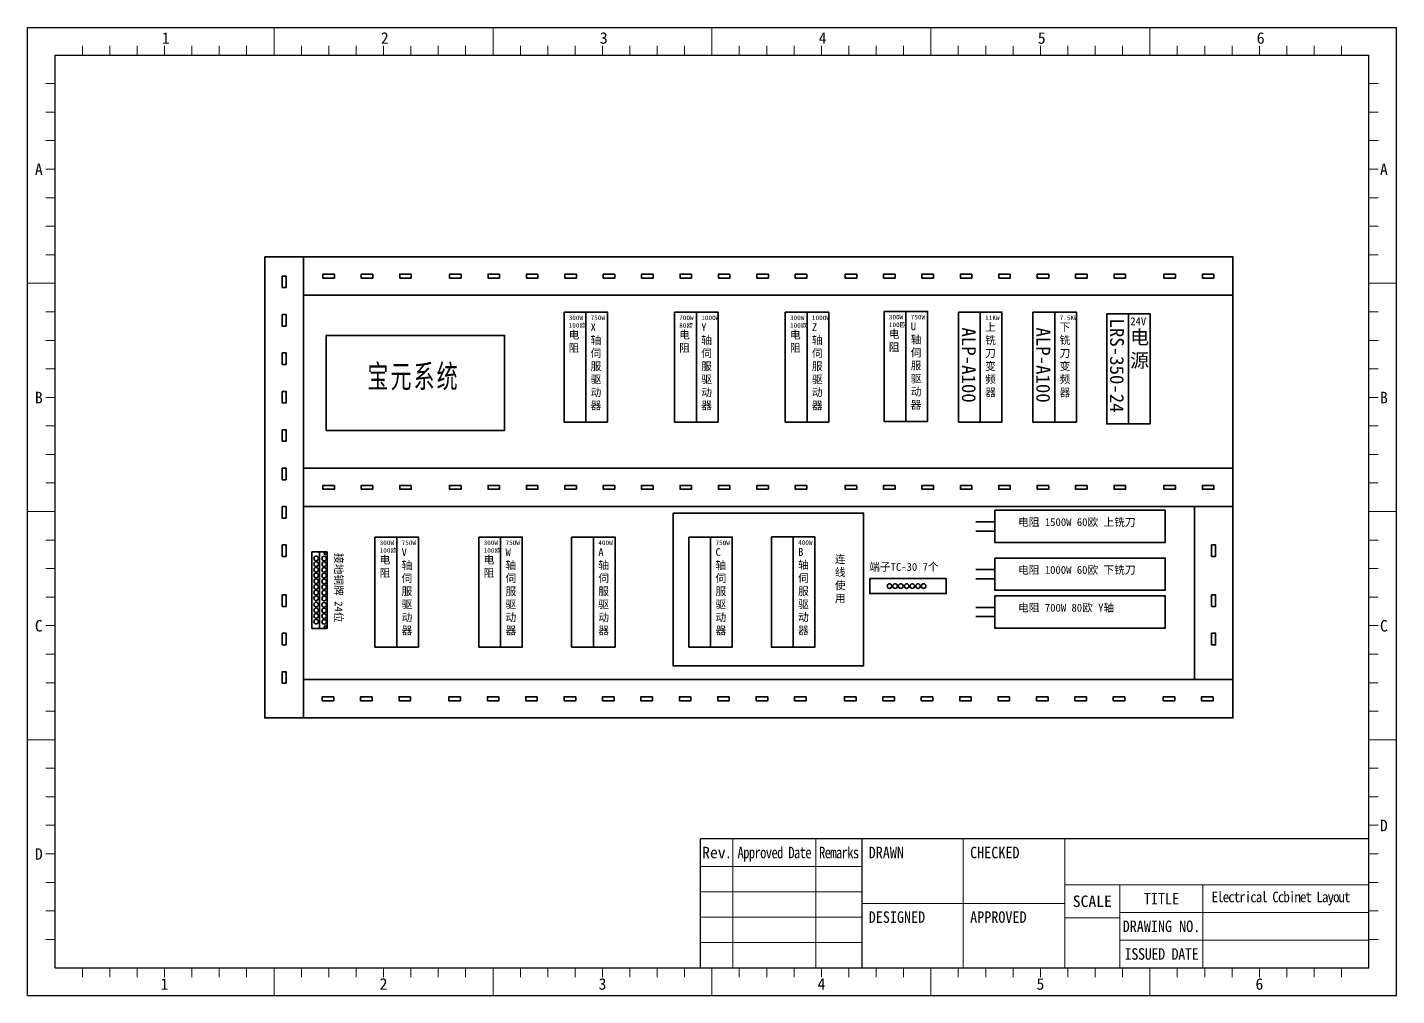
# Model space of a CAD drawing. Header units: millimetres. Extents: x 26 to 3546, y -73 to 3113.
# Drawn here: x 28.5 to 325.5, y -73.3 to 136.7 of the extents above; entities that cross this region are included whole.
import ezdxf

# ---------------------------------------------------------------- set-up
doc = ezdxf.new("R2010")
doc.units = ezdxf.units.MM
doc.header["$PDSIZE"] = -5
doc.layers.get('0').update_dxf_attribs({"lineweight": 35})
for name, color, linetype, lineweight in [('图框', 7, 'Continuous', 30), ('尺寸线层', 3, 'Continuous', 18), ('粗实线层', 7, 'Continuous', 35), ('细实线层', 7, 'Continuous', 18)]:
    doc.layers.add(name, color=color, linetype=linetype, lineweight=lineweight)
doc.styles.add('GG', font='')
doc.styles.add('SLDTEXTSTYLE0', font='', dxfattribs={"width": 0.7})
doc.styles.add('标准', font='', dxfattribs={"width": 0.667})
doc.styles.add('样式 1', font='')
doc.styles.get('GG').set_extended_font_data('宋体')
doc.styles.get('SLDTEXTSTYLE0').set_extended_font_data('宋体')
doc.styles.get('标准').set_extended_font_data('宋体')
doc.styles.get('样式 1').set_extended_font_data('宋体')

msp = doc.modelspace()

# ---------------------------------------------------------------- linework, layer by layer
for p, q in [((88.38, 86.94), (88.38, -13.06)), ((88.38, 86.94), (88.38, 78.61)), ((88.38, 78.61), (289.98, 78.61)), ((149.59, 74.96), (149.59, 51.1)), ((173.59, 74.96), (173.59, 51.1)), ((197.59, 74.96), (197.59, 51.1)), ((219.03, 75.11), (219.03, 51.25)), ((235.17, 74.96), (235.17, 51.1)), ((251.32, 74.96), (251.32, 51.1)), ((267.3, 74.56), (267.3, 50.7)), ((88.38, 41.11), (289.98, 41.11)), ((88.38, 32.78), (289.98, 32.78)), ((281.65, 32.78), (281.65, -4.73)), ((238.3, 29.49), (234.18, 29.49)), ((238.3, 27.49), (234.18, 27.49)), ((108.59, 26.16), (108.59, 2.3)), ((131.13, 26.16), (131.13, 2.3)), ((151.26, 26.16), (151.26, 2.3)), ((238.3, 19.14), (234.18, 19.14)), ((238.3, 17.14), (234.18, 17.14)), ((238.3, 10.93), (234.18, 10.93)), ((238.3, 8.93), (234.18, 8.93)), ((88.38, -4.73), (289.98, -4.73))]:
    msp.add_line(p, q)
at = {"color": 3}
for p, q in [((176.67, 26.16), (176.67, 2.3)), ((194.6, 26.2), (194.6, 2.33))]:
    msp.add_line(p, q, dxfattribs=at)
for points in [[(79.98, 86.94), (289.98, 86.94), (289.98, -13.06), (79.98, -13.06)], [(95.08, 83.2), (95.08, 82.36), (92.58, 82.36), (92.58, 83.2)], [(103.41, 83.2), (103.41, 82.36), (100.91, 82.36), (100.91, 83.2)], [(111.74, 83.2), (111.74, 82.36), (109.24, 82.36), (109.24, 83.2)], [(111.74, 83.2), (111.74, 82.36), (109.24, 82.36), (109.24, 83.2)], [(122.57, 83.2), (122.57, 82.36), (120.07, 82.36), (120.07, 83.2)], [(130.9, 83.2), (130.9, 82.36), (128.4, 82.36), (128.4, 83.2)], [(139.23, 83.2), (139.23, 82.36), (136.73, 82.36), (136.73, 83.2)], [(147.56, 83.2), (147.56, 82.36), (145.06, 82.36), (145.06, 83.2)], [(155.89, 83.2), (155.89, 82.36), (153.39, 82.36), (153.39, 83.2)], [(164.22, 83.2), (164.22, 82.36), (161.72, 82.36), (161.72, 83.2)], [(172.55, 83.2), (172.55, 82.36), (170.05, 82.36), (170.05, 83.2)], [(180.88, 83.2), (180.88, 82.36), (178.38, 82.36), (178.38, 83.2)], [(189.21, 83.2), (189.21, 82.36), (186.71, 82.36), (186.71, 83.2)], [(197.54, 83.2), (197.54, 82.36), (195.04, 82.36), (195.04, 83.2)], [(197.54, 83.2), (197.54, 82.36), (195.04, 82.36), (195.04, 83.2)], [(208.37, 83.2), (208.37, 82.36), (205.87, 82.36), (205.87, 83.2)], [(216.7, 83.2), (216.7, 82.36), (214.2, 82.36), (214.2, 83.2)], [(225.03, 83.2), (225.03, 82.36), (222.53, 82.36), (222.53, 83.2)], [(233.36, 83.2), (233.36, 82.36), (230.86, 82.36), (230.86, 83.2)], [(241.69, 83.2), (241.69, 82.36), (239.19, 82.36), (239.19, 83.2)], [(250.02, 83.2), (250.02, 82.36), (247.52, 82.36), (247.52, 83.2)], [(258.35, 83.2), (258.35, 82.36), (255.85, 82.36), (255.85, 83.2)], [(266.68, 83.2), (266.68, 82.36), (264.18, 82.36), (264.18, 83.2)], [(277.51, 83.2), (277.51, 82.36), (275.01, 82.36), (275.01, 83.2)], [(285.84, 83.2), (285.84, 82.36), (283.34, 82.36), (283.34, 83.2)], [(83.76, 82.77), (84.6, 82.77), (84.6, 80.27), (83.76, 80.27)], [(83.76, 74.44), (84.6, 74.44), (84.6, 71.94), (83.76, 71.94)], [(144.88, 74.96), (154.3, 74.96), (154.3, 51.1), (144.88, 51.1)], [(168.88, 74.96), (178.3, 74.96), (178.3, 51.1), (168.88, 51.1)], [(192.88, 74.96), (202.3, 74.96), (202.3, 51.1), (192.88, 51.1)], [(214.32, 75.11), (223.74, 75.11), (223.74, 51.25), (214.32, 51.25)], [(230.46, 74.96), (239.88, 74.96), (239.88, 51.1), (230.46, 51.1)], [(246.6, 74.96), (256.03, 74.96), (256.03, 51.1), (246.6, 51.1)], [(262.59, 74.56), (272.01, 74.56), (272.01, 50.7), (262.59, 50.7)], [(83.76, 66.11), (84.6, 66.11), (84.6, 63.61), (83.76, 63.61)], [(83.76, 57.78), (84.6, 57.78), (84.6, 55.28), (83.76, 55.28)], [(83.76, 49.45), (84.6, 49.45), (84.6, 46.95), (83.76, 46.95)], [(83.76, 41.12), (84.6, 41.12), (84.6, 38.62), (83.76, 38.62)], [(95.08, 37.37), (95.08, 36.53), (92.58, 36.53), (92.58, 37.37)], [(103.41, 37.37), (103.41, 36.53), (100.91, 36.53), (100.91, 37.37)], [(111.74, 37.37), (111.74, 36.53), (109.24, 36.53), (109.24, 37.37)], [(111.74, 37.37), (111.74, 36.53), (109.24, 36.53), (109.24, 37.37)], [(122.57, 37.37), (122.57, 36.53), (120.07, 36.53), (120.07, 37.37)], [(130.9, 37.37), (130.9, 36.53), (128.4, 36.53), (128.4, 37.37)], [(139.23, 37.37), (139.23, 36.53), (136.73, 36.53), (136.73, 37.37)], [(147.56, 37.37), (147.56, 36.53), (145.06, 36.53), (145.06, 37.37)], [(155.89, 37.37), (155.89, 36.53), (153.39, 36.53), (153.39, 37.37)], [(164.22, 37.37), (164.22, 36.53), (161.72, 36.53), (161.72, 37.37)], [(172.55, 37.37), (172.55, 36.53), (170.05, 36.53), (170.05, 37.37)], [(180.88, 37.37), (180.88, 36.53), (178.38, 36.53), (178.38, 37.37)], [(189.21, 37.37), (189.21, 36.53), (186.71, 36.53), (186.71, 37.37)], [(197.54, 37.37), (197.54, 36.53), (195.04, 36.53), (195.04, 37.37)], [(197.54, 37.37), (197.54, 36.53), (195.04, 36.53), (195.04, 37.37)], [(208.37, 37.37), (208.37, 36.53), (205.87, 36.53), (205.87, 37.37)], [(216.7, 37.37), (216.7, 36.53), (214.2, 36.53), (214.2, 37.37)], [(225.03, 37.37), (225.03, 36.53), (222.53, 36.53), (222.53, 37.37)], [(233.36, 37.37), (233.36, 36.53), (230.86, 36.53), (230.86, 37.37)], [(241.69, 37.37), (241.69, 36.53), (239.19, 36.53), (239.19, 37.37)], [(250.02, 37.37), (250.02, 36.53), (247.52, 36.53), (247.52, 37.37)], [(258.35, 37.37), (258.35, 36.53), (255.85, 36.53), (255.85, 37.37)], [(266.68, 37.37), (266.68, 36.53), (264.18, 36.53), (264.18, 37.37)], [(277.51, 37.37), (277.51, 36.53), (275.01, 36.53), (275.01, 37.37)], [(285.84, 37.37), (285.84, 36.53), (283.34, 36.53), (283.34, 37.37)], [(83.76, 32.79), (84.6, 32.79), (84.6, 30.29), (83.76, 30.29)], [(238.3, 31.98), (275.3, 31.98), (275.3, 25.01), (238.3, 25.01)], [(83.76, 24.46), (84.6, 24.46), (84.6, 21.96), (83.76, 21.96)], [(103.88, 26.16), (113.3, 26.16), (113.3, 2.3), (103.88, 2.3)], [(126.42, 26.16), (135.84, 26.16), (135.84, 2.3), (126.42, 2.3)], [(146.54, 26.16), (155.97, 26.16), (155.97, 2.3), (146.54, 2.3)], [(285.36, 24.46), (286.2, 24.46), (286.2, 21.96), (285.36, 21.96)], [(93.48, 22.96), (93.48, 6.37), (90.21, 6.37), (90.21, 22.96)], [(238.3, 21.62), (275.3, 21.62), (275.3, 14.65), (238.3, 14.65)], [(211.19, 17.18), (227.78, 17.18), (227.78, 13.91), (211.19, 13.91)], [(83.76, 13.63), (84.6, 13.63), (84.6, 11.13), (83.76, 11.13)], [(83.76, 13.63), (84.6, 13.63), (84.6, 11.13), (83.76, 11.13)], [(238.3, 13.42), (275.3, 13.42), (275.3, 6.45), (238.3, 6.45)], [(285.36, 13.63), (286.2, 13.63), (286.2, 11.13), (285.36, 11.13)], [(285.36, 13.63), (286.2, 13.63), (286.2, 11.13), (285.36, 11.13)], [(83.76, 5.3), (84.6, 5.3), (84.6, 2.8), (83.76, 2.8)], [(285.36, 5.3), (286.2, 5.3), (286.2, 2.8), (285.36, 2.8)], [(83.76, -3.03), (84.6, -3.03), (84.6, -5.53), (83.76, -5.53)], [(94.93, -8.47), (94.93, -9.31), (92.43, -9.31), (92.43, -8.47)], [(103.26, -8.47), (103.26, -9.31), (100.76, -9.31), (100.76, -8.47)], [(111.59, -8.47), (111.59, -9.31), (109.09, -9.31), (109.09, -8.47)], [(111.59, -8.47), (111.59, -9.31), (109.09, -9.31), (109.09, -8.47)], [(122.42, -8.47), (122.42, -9.31), (119.92, -9.31), (119.92, -8.47)], [(130.75, -8.47), (130.75, -9.31), (128.25, -9.31), (128.25, -8.47)], [(139.08, -8.47), (139.08, -9.31), (136.58, -9.31), (136.58, -8.47)], [(147.41, -8.47), (147.41, -9.31), (144.91, -9.31), (144.91, -8.47)], [(155.74, -8.47), (155.74, -9.31), (153.24, -9.31), (153.24, -8.47)], [(164.07, -8.47), (164.07, -9.31), (161.57, -9.31), (161.57, -8.47)], [(172.4, -8.47), (172.4, -9.31), (169.9, -9.31), (169.9, -8.47)], [(180.73, -8.47), (180.73, -9.31), (178.23, -9.31), (178.23, -8.47)], [(189.06, -8.47), (189.06, -9.31), (186.56, -9.31), (186.56, -8.47)], [(197.39, -8.47), (197.39, -9.31), (194.89, -9.31), (194.89, -8.47)], [(197.39, -8.47), (197.39, -9.31), (194.89, -9.31), (194.89, -8.47)], [(208.22, -8.47), (208.22, -9.31), (205.72, -9.31), (205.72, -8.47)], [(216.55, -8.47), (216.55, -9.31), (214.05, -9.31), (214.05, -8.47)], [(224.88, -8.47), (224.88, -9.31), (222.38, -9.31), (222.38, -8.47)], [(233.21, -8.47), (233.21, -9.31), (230.71, -9.31), (230.71, -8.47)], [(241.54, -8.47), (241.54, -9.31), (239.04, -9.31), (239.04, -8.47)], [(249.87, -8.47), (249.87, -9.31), (247.37, -9.31), (247.37, -8.47)], [(258.2, -8.47), (258.2, -9.31), (255.7, -9.31), (255.7, -8.47)], [(266.53, -8.47), (266.53, -9.31), (264.03, -9.31), (264.03, -8.47)], [(277.36, -8.47), (277.36, -9.31), (274.86, -9.31), (274.86, -8.47)], [(285.69, -8.47), (285.69, -9.31), (283.19, -9.31), (283.19, -8.47)]]:
    msp.add_lwpolyline(points, close=True)
for points in [[(171.96, 26.16), (181.39, 26.16), (181.39, 2.3), (171.96, 2.3)], [(189.88, 26.2), (199.31, 26.2), (199.31, 2.33), (189.88, 2.33)]]:
    msp.add_lwpolyline(points, close=True, dxfattribs=at)
at = {"layer": '图框'}
for p, q in [((28.48, -73.28), (28.48, 136.72)), ((28.48, 136.72), (325.48, 136.72)), ((325.47, -73.28), (325.47, 136.72)), ((325.48, -73.28), (325.48, 136.72)), ((34.48, -67.28), (34.48, 130.72)), ((34.48, 130.72), (319.47, 130.72)), ((319.48, -67.28), (319.47, 130.72)), ((319.47, -67.28), (319.47, 130.72)), ((319.48, -39.28), (174.48, -39.28)), ((174.48, -67.28), (174.48, -39.28)), ((209.48, -39.28), (209.48, -67.28)), ((34.48, -67.28), (319.48, -67.28)), ((28.48, -73.28), (325.48, -73.28))]:
    msp.add_line(p, q, dxfattribs=at)
at = {"layer": '图框', "lineweight": 15}
for p, q in [((181.48, -39.28), (181.48, -67.28)), ((199.48, -39.28), (199.48, -67.28)), ((231.48, -39.28), (231.48, -67.28)), ((253.48, -39.28), (253.48, -67.28)), ((174.48, -45.28), (209.48, -45.28)), ((253.48, -49.28), (319.48, -49.28)), ((265.48, -49.28), (265.48, -67.28)), ((283.48, -49.28), (283.48, -67.28)), ((174.48, -50.78), (209.48, -50.78)), ((209.48, -53.28), (253.48, -53.28)), ((174.48, -56.28), (209.48, -56.28)), ((253.48, -56.43), (265.48, -56.43)), ((265.48, -55.28), (319.48, -55.28)), ((174.48, -61.78), (209.48, -61.78)), ((265.48, -61.28), (319.48, -61.28)), ((319.48, -67.28), (174.48, -67.28))]:
    msp.add_line(p, q, dxfattribs=at)
at = {"layer": '粗实线层'}
msp.add_line((91.84, 22.96), (91.84, 6.38), dxfattribs=at)
for points in [[(93.32, 69.9), (93.32, 49.32), (131.98, 49.32), (131.98, 69.9)], [(168.54, 31.39), (168.54, -1.77), (209.87, -1.77), (209.87, 31.39)]]:
    msp.add_lwpolyline(points, close=True, dxfattribs=at)
for centre, radius in [((91.12, 21.54), 0.5), ((91.12, 20.32), 0.5), ((92.86, 21.5), 0.5), ((93.11, 22.62), 0.25), ((91.12, 19.09), 0.5), ((91.12, 17.86), 0.5), ((92.86, 20.27), 0.5), ((92.86, 19.05), 0.5), ((92.86, 17.82), 0.5), ((91.12, 16.59), 0.5), ((91.12, 15.36), 0.5), ((92.86, 16.55), 0.5), ((92.86, 15.32), 0.5), ((215.48, 15.54), 0.5), ((216.7, 15.54), 0.5), ((217.93, 15.54), 0.5), ((219.2, 15.54), 0.5), ((220.43, 15.54), 0.5), ((221.66, 15.54), 0.5), ((222.88, 15.54), 0.5), ((91.12, 14.14), 0.5), ((91.12, 12.91), 0.5), ((91.12, 11.52), 0.5), ((92.86, 14.1), 0.5), ((92.86, 12.86), 0.5), ((92.86, 11.47), 0.5), ((91.12, 10.29), 0.5), ((91.12, 9.07), 0.5), ((92.86, 10.25), 0.5), ((92.86, 9.03), 0.5), ((91.12, 7.83), 0.5), ((92.86, 7.79), 0.5), ((93.11, 6.67), 0.25)]:
    msp.add_circle(centre, radius, dxfattribs=at)
at = {"layer": '细实线层'}
for p, q in [((81.98, 130.72), (81.98, 136.72)), ((129.48, 130.72), (129.48, 136.72)), ((176.98, 130.72), (176.98, 136.72)), ((224.47, 130.72), (224.47, 136.72)), ((271.97, 130.72), (271.97, 136.72)), ((40.42, 130.72), (40.42, 132.72)), ((46.36, 130.72), (46.36, 132.72)), ((52.29, 130.72), (52.29, 132.72)), ((58.23, 130.72), (58.23, 132.72)), ((64.17, 130.72), (64.17, 132.72)), ((70.1, 130.72), (70.1, 132.72)), ((76.04, 130.72), (76.04, 132.72)), ((87.92, 130.72), (87.92, 132.72)), ((93.85, 130.72), (93.85, 132.72)), ((99.79, 130.72), (99.79, 132.72)), ((105.73, 130.72), (105.73, 132.72)), ((105.73, 130.72), (105.73, 132.72)), ((111.67, 130.72), (111.67, 132.72)), ((117.6, 130.72), (117.6, 132.72)), ((123.54, 130.72), (123.54, 132.72)), ((135.41, 130.72), (135.41, 132.72)), ((141.35, 130.72), (141.35, 132.72)), ((147.29, 130.72), (147.29, 132.72)), ((153.23, 130.72), (153.23, 132.72)), ((159.16, 130.72), (159.16, 132.72)), ((165.1, 130.72), (165.1, 132.72)), ((171.04, 130.72), (171.04, 132.72)), ((171.04, 130.72), (171.04, 132.72)), ((182.91, 130.72), (182.91, 132.72)), ((188.85, 130.72), (188.85, 132.72)), ((194.79, 130.72), (194.79, 132.72)), ((200.72, 130.72), (200.72, 132.72)), ((206.66, 130.72), (206.66, 132.72)), ((212.6, 130.72), (212.6, 132.72)), ((218.54, 130.72), (218.54, 132.72)), ((230.41, 130.72), (230.41, 132.72)), ((236.35, 130.72), (236.35, 132.72)), ((236.35, 130.72), (236.35, 132.72)), ((242.29, 130.72), (242.29, 132.72)), ((248.22, 130.72), (248.22, 132.72)), ((254.16, 130.72), (254.16, 132.72)), ((260.1, 130.72), (260.1, 132.72)), ((266.03, 130.72), (266.03, 132.72)), ((277.91, 130.72), (277.91, 132.72)), ((283.85, 130.72), (283.85, 132.72)), ((289.78, 130.72), (289.78, 132.72)), ((295.72, 130.72), (295.72, 132.72)), ((301.66, 130.72), (301.66, 132.72)), ((301.66, 130.72), (301.66, 132.72)), ((307.6, 130.72), (307.6, 132.72)), ((313.53, 130.72), (313.53, 132.72)), ((34.48, 124.53), (32.48, 124.53)), ((319.47, 124.53), (321.47, 124.53)), ((34.48, 118.34), (32.48, 118.34)), ((319.47, 118.34), (321.47, 118.34)), ((34.48, 112.16), (32.48, 112.16)), ((319.47, 112.16), (321.47, 112.16)), ((34.48, 105.97), (32.48, 105.97)), ((34.48, 105.97), (32.48, 105.97)), ((319.47, 105.97), (321.47, 105.97)), ((319.47, 105.97), (321.47, 105.97)), ((34.48, 99.78), (32.48, 99.78)), ((319.47, 99.78), (321.47, 99.78)), ((34.48, 93.59), (32.48, 93.59)), ((319.47, 93.59), (321.47, 93.59)), ((34.48, 87.41), (32.48, 87.41)), ((319.47, 87.41), (321.47, 87.41)), ((34.48, 81.22), (28.48, 81.22)), ((319.47, 81.22), (325.47, 81.22)), ((34.48, 75.03), (32.48, 75.03)), ((319.47, 75.03), (321.47, 75.03)), ((34.48, 68.84), (32.48, 68.84)), ((319.47, 68.84), (321.47, 68.84)), ((34.48, 62.66), (32.48, 62.66)), ((319.47, 62.66), (321.47, 62.66)), ((34.48, 56.47), (32.48, 56.47)), ((319.47, 56.47), (321.47, 56.47)), ((34.48, 50.28), (32.48, 50.28)), ((34.48, 50.28), (32.48, 50.28)), ((319.47, 50.28), (321.47, 50.28)), ((319.47, 50.28), (321.47, 50.28)), ((34.48, 44.09), (32.48, 44.09)), ((319.47, 44.09), (321.47, 44.09)), ((34.48, 37.91), (32.48, 37.91)), ((319.47, 37.91), (321.47, 37.91)), ((34.48, 31.72), (28.48, 31.72)), ((319.47, 31.72), (325.47, 31.72)), ((34.48, 25.53), (32.48, 25.53)), ((319.47, 25.53), (321.47, 25.53)), ((34.48, 19.34), (32.48, 19.34)), ((319.47, 19.34), (321.47, 19.34)), ((34.48, 13.16), (32.48, 13.16)), ((319.47, 13.16), (321.47, 13.16)), ((34.48, 6.97), (32.48, 6.97)), ((319.47, 6.97), (321.47, 6.97)), ((34.48, 0.78), (32.48, 0.78)), ((319.47, 0.78), (321.47, 0.78)), ((34.48, -5.41), (32.48, -5.41)), ((34.48, -5.41), (32.48, -5.41)), ((319.47, -5.41), (321.47, -5.41)), ((319.47, -5.41), (321.47, -5.41)), ((34.48, -11.59), (32.48, -11.59)), ((319.47, -11.59), (321.47, -11.59)), ((34.48, -17.78), (28.48, -17.78)), ((319.47, -17.78), (325.47, -17.78)), ((34.48, -23.97), (32.48, -23.97)), ((319.47, -23.97), (321.47, -23.97)), ((34.48, -30.16), (32.48, -30.16)), ((319.47, -30.16), (321.47, -30.16)), ((34.48, -36.34), (32.48, -36.34)), ((319.47, -36.34), (321.47, -36.34)), ((34.48, -42.53), (32.48, -42.53)), ((319.47, -42.53), (321.47, -42.53)), ((34.48, -48.72), (32.48, -48.72)), ((319.47, -48.72), (321.47, -48.72)), ((34.48, -54.91), (32.48, -54.91)), ((319.47, -54.91), (321.47, -54.91)), ((34.48, -61.09), (32.48, -61.09)), ((319.47, -61.09), (321.47, -61.09)), ((40.42, -67.28), (40.42, -69.28)), ((46.36, -67.28), (46.36, -69.28)), ((52.29, -67.28), (52.29, -69.28)), ((58.23, -67.28), (58.23, -69.28)), ((64.17, -67.28), (64.17, -69.28)), ((70.1, -67.28), (70.1, -69.28)), ((76.04, -67.28), (76.04, -69.28)), ((81.98, -67.28), (81.98, -73.28)), ((87.92, -67.28), (87.92, -69.28)), ((93.85, -67.28), (93.85, -69.28)), ((99.79, -67.28), (99.79, -69.28)), ((105.73, -67.28), (105.73, -69.28)), ((105.73, -67.28), (105.73, -69.28)), ((111.67, -67.28), (111.67, -69.28)), ((117.6, -67.28), (117.6, -69.28)), ((123.54, -67.28), (123.54, -69.28)), ((129.48, -67.28), (129.48, -73.28)), ((135.41, -67.28), (135.41, -69.28)), ((141.35, -67.28), (141.35, -69.28)), ((147.29, -67.28), (147.29, -69.28)), ((153.23, -67.28), (153.23, -69.28)), ((159.16, -67.28), (159.16, -69.28)), ((165.1, -67.28), (165.1, -69.28)), ((171.04, -67.28), (171.04, -69.28)), ((171.04, -67.28), (171.04, -69.28)), ((176.98, -67.28), (176.98, -73.28)), ((182.91, -67.28), (182.91, -69.28)), ((188.85, -67.28), (188.85, -69.28)), ((194.79, -67.28), (194.79, -69.28)), ((200.72, -67.28), (200.72, -69.28)), ((206.66, -67.28), (206.66, -69.28)), ((212.6, -67.28), (212.6, -69.28)), ((218.54, -67.28), (218.54, -69.28)), ((224.47, -67.28), (224.47, -73.28)), ((230.41, -67.28), (230.41, -69.28)), ((236.35, -67.28), (236.35, -69.28)), ((236.35, -67.28), (236.35, -69.28)), ((242.29, -67.28), (242.29, -69.28)), ((248.22, -67.28), (248.22, -69.28)), ((254.16, -67.28), (254.16, -69.28)), ((260.1, -67.28), (260.1, -69.28)), ((266.03, -67.28), (266.03, -69.28)), ((271.97, -67.28), (271.97, -73.28)), ((277.91, -67.28), (277.91, -69.28)), ((283.85, -67.28), (283.85, -69.28)), ((289.78, -67.28), (289.78, -69.28)), ((295.72, -67.28), (295.72, -69.28)), ((301.66, -67.28), (301.66, -69.28)), ((301.66, -67.28), (301.66, -69.28)), ((307.6, -67.28), (307.6, -69.28)), ((313.53, -67.28), (313.53, -69.28))]:
    msp.add_line(p, q, dxfattribs=at)
for p in [(34.48, 124.53), (319.47, 124.53), (34.48, 118.34), (319.47, 118.34), (34.48, 112.16), (319.47, 112.16), (34.48, 105.97), (319.47, 105.97), (34.48, 99.78), (319.47, 99.78), (34.48, 93.59), (319.47, 93.59), (34.48, 87.41), (319.47, 87.41), (34.48, 81.22), (319.47, 81.22), (34.48, 75.03), (319.47, 75.03), (34.48, 68.84), (319.47, 68.84), (34.48, 62.66), (319.47, 62.66), (34.48, 56.47), (319.47, 56.47), (34.48, 50.28), (319.47, 50.28), (34.48, 44.09), (319.47, 44.09), (34.48, 37.91), (319.47, 37.91), (34.48, 31.72), (319.47, 31.72), (34.48, 25.53), (319.47, 25.53), (34.48, 19.34), (319.47, 19.34), (34.48, 13.16), (319.47, 13.16), (34.48, 6.97), (319.47, 6.97), (34.48, 0.78), (319.47, 0.78), (34.48, -5.41), (319.47, -5.41), (34.48, -11.59), (319.47, -11.59), (34.48, -17.78), (319.47, -17.78), (34.48, -23.97), (319.47, -23.97), (34.48, -30.16), (319.47, -30.16), (34.48, -36.34), (319.47, -36.34), (34.48, -42.53), (319.47, -42.53), (34.48, -48.72), (319.47, -48.72), (34.48, -54.91), (319.47, -54.91), (34.48, -61.09), (319.47, -61.09)]:
    msp.add_point(p, dxfattribs=at)

# ---------------------------------------------------------------- texts
at = {"attachment_point": 1}
for s, insert, char_height, width, style in [('{\\H0.5882x;300W\\P100欧}电阻', (215.34, 74.38), 1.7, 3.6758, '样式 1'), ('{\\H0.5882x;750W\\P}U\\P轴伺服驱动器', (220.09, 74.38), 1.7, 3.6758, '样式 1'), ('{\\H0.5882x;300W\\P100欧}电阻', (145.89, 74.23), 1.7, 3.6758, '样式 1'), ('{\\H0.5882x;750W\\P}X\\P轴伺服驱动器', (150.65, 74.23), 1.7, 3.6758, '样式 1'), ('{\\H0.5882x;700W\\P80欧}电阻', (169.86, 74.23), 1.7, 3.6758, '样式 1'), ('{\\H0.5882x;1000W\\P}Y\\P轴伺服驱动器', (174.65, 74.23), 1.7, 3.6758, '样式 1'), ('{\\H0.5882x;300W\\P100欧}电阻', (193.89, 74.23), 1.7, 3.6758, '样式 1'), ('{\\H0.5882x;1000W\\P}Z\\P轴伺服驱动器', (198.65, 74.23), 1.7, 3.6758, '样式 1'), ('{\\H0.5882x;11KW\\P}上铣刀变频器', (236.23, 74.23), 1.7, 3.6758, '样式 1'), ('{\\H0.5882x;7.5KW\\P}下铣刀变频器', (252.38, 74.23), 1.7, 3.6758, '样式 1'), ('24V{\\H1.765x;电源}', (267.69, 73.83), 1.7, 3.6758, '样式 1'), ('电阻 1500W 60欧 上铣刀', (243.38, 30.26), 1.7, 35.7881, '样式 1'), ('{\\H0.5882x;300W\\P100欧}电阻', (104.89, 25.43), 1.7, 3.6758, '样式 1'), ('{\\H0.5882x;750W\\P}V\\P轴伺服驱动器', (109.65, 25.43), 1.7, 3.6758, '样式 1'), ('{\\H0.5882x;300W\\P100欧}电阻', (127.44, 25.43), 1.7, 3.6758, '样式 1'), ('{\\H0.5882x;750W\\P}W\\P轴伺服驱动器', (132.19, 25.43), 1.7, 3.6758, '样式 1'), ('{\\H0.5882x;400W\\P}A\\P轴伺服驱动器', (152.32, 25.43), 1.7, 3.6758, '样式 1'), ('{\\C3;连线使用}', (203.64, 22.22), 1.7, 2.93, '样式 1'), ('端子TC-30 7个', (211.08, 20.56), 1.7, 16.0695, '样式 1'), ('电阻 1000W 60欧 下铣刀', (243.38, 19.9), 1.7, 35.7881, '样式 1'), ('电阻 700W 80欧 Y轴', (243.38, 11.7), 1.7, 35.7881, '样式 1'), ('{\\W0.9;\\T0.85;Electrical Ccbinet Layout}', (285.36, -50.73), 2.3, 61.5875, 'GG')]:
    msp.add_mtext(s, dxfattribs=dict(at, insert=insert, char_height=char_height, width=width, style=style))
at = {"attachment_point": 1, "rotation": 270, "style": '样式 1'}
for s, insert, char_height, width in [('ALP-A100', (234.2, 71.64), 3, 18.1248), ('ALP-A100', (250.34, 71.64), 3, 18.1248), ('LRS-350-24', (266.32, 73.58), 3, 18.1248), ('接地铜牌 24位', (96.86, 22.7), 1.7, 15.8527)]:
    msp.add_mtext(s, dxfattribs=dict(at, insert=insert, char_height=char_height, width=width))
at = {"color": 3, "char_height": 1.7, "width": 3.6758, "attachment_point": 1, "style": '样式 1'}
for s, insert in [('{\\H0.5882x;750W\\P}C\\P轴伺服驱动器', (177.74, 25.43)), ('{\\H0.5882x;400W\\P}B\\P轴伺服驱动器', (195.66, 25.47))]:
    msp.add_mtext(s, dxfattribs=dict(at, insert=insert))
at = {"layer": '图框', "lineweight": 15, "char_height": 2.5, "style": 'SLDTEXTSTYLE0'}
for s, insert, width, attachment_point in [('{\\W1;1}', (58.5, 135.67), 2.0278, 2), ('{\\W1;2}', (106, 135.67), 2.75, 2), ('{\\W1;3}', (153.5, 135.67), 2.6944, 2), ('{\\W1;4}', (201, 135.67), 3.0556, 2), ('{\\W1;5}', (248.5, 135.67), 2.6944, 2), ('{\\W1;6}', (295.99, 135.67), 2.8333, 2), ('{\\W1;A}', (30.96, 107.18), 3.3611, 2), ('{\\W1;A}', (322.72, 107.18), 3.3611, 2), ('{\\W1;B}', (30.96, 57.68), 3.1944, 2), ('{\\W1;B}', (322.72, 57.68), 3.1944, 2), ('{\\W1;C}', (30.96, 8.18), 3.0833, 2), ('{\\W1;C}', (322.72, 8.18), 3.0833, 2), ('{\\W1;D}', (322.72, -35.13), 3.1111, 2), ('{\\W1;D}', (30.96, -41.32), 3.1111, 2), ('{\\W1;Rev\\W0.7;.}', (177.98, -41), 11.3306, 2), ('{\\W0.8;\\T0.9;Approved Date}', (190.48, -41), 33.1867, 2), ('{\\W0.8;\\T0.9;Remarks}', (204.48, -41), 17.5822, 2), ('{\\W0.9;DRAWN}', (210.97, -41), 15.775, 1), ('{\\W0.9;CHECKED}', (232.97, -41), 21.975, 1), ('{\\W1;SCALE}', (259.48, -51.57), 17.25, 2), ('{\\W0.9;TITLE}', (274.48, -51), 15.625, 2), ('{\\W0.9;DESIGNED}', (210.97, -55), 25.2, 1), ('{\\W0.9;APPROVED}', (232.97, -55), 25.325, 1), ('{\\W0.9;DRAWING NO.}', (274.48, -57), 33, 2), ('{\\W0.9;\\T0.95;ISSUED DATE}', (274.48, -63), 32.8, 2), ('{\\W1;1}', (58.23, -69.5), 2.0278, 2), ('{\\W1;2}', (105.73, -69.5), 2.75, 2), ('{\\W1;3}', (153.23, -69.5), 2.6944, 2), ('{\\W1;4}', (200.72, -69.5), 3.0556, 2), ('{\\W1;5}', (248.22, -69.5), 2.6944, 2), ('{\\W1;6}', (295.72, -69.5), 2.8333, 2)]:
    msp.add_mtext(s, dxfattribs=dict(at, insert=insert, width=width, attachment_point=attachment_point))
at = {"layer": '尺寸线层', "color": 0, "insert": (102.24, 63.53), "char_height": 5, "width": 27.3824, "attachment_point": 1, "line_spacing_factor": 1.15057, "style": '标准'}
msp.add_mtext('\\T1.1;宝元系统', dxfattribs=at)

doc.saveas('drawing.dxf')
